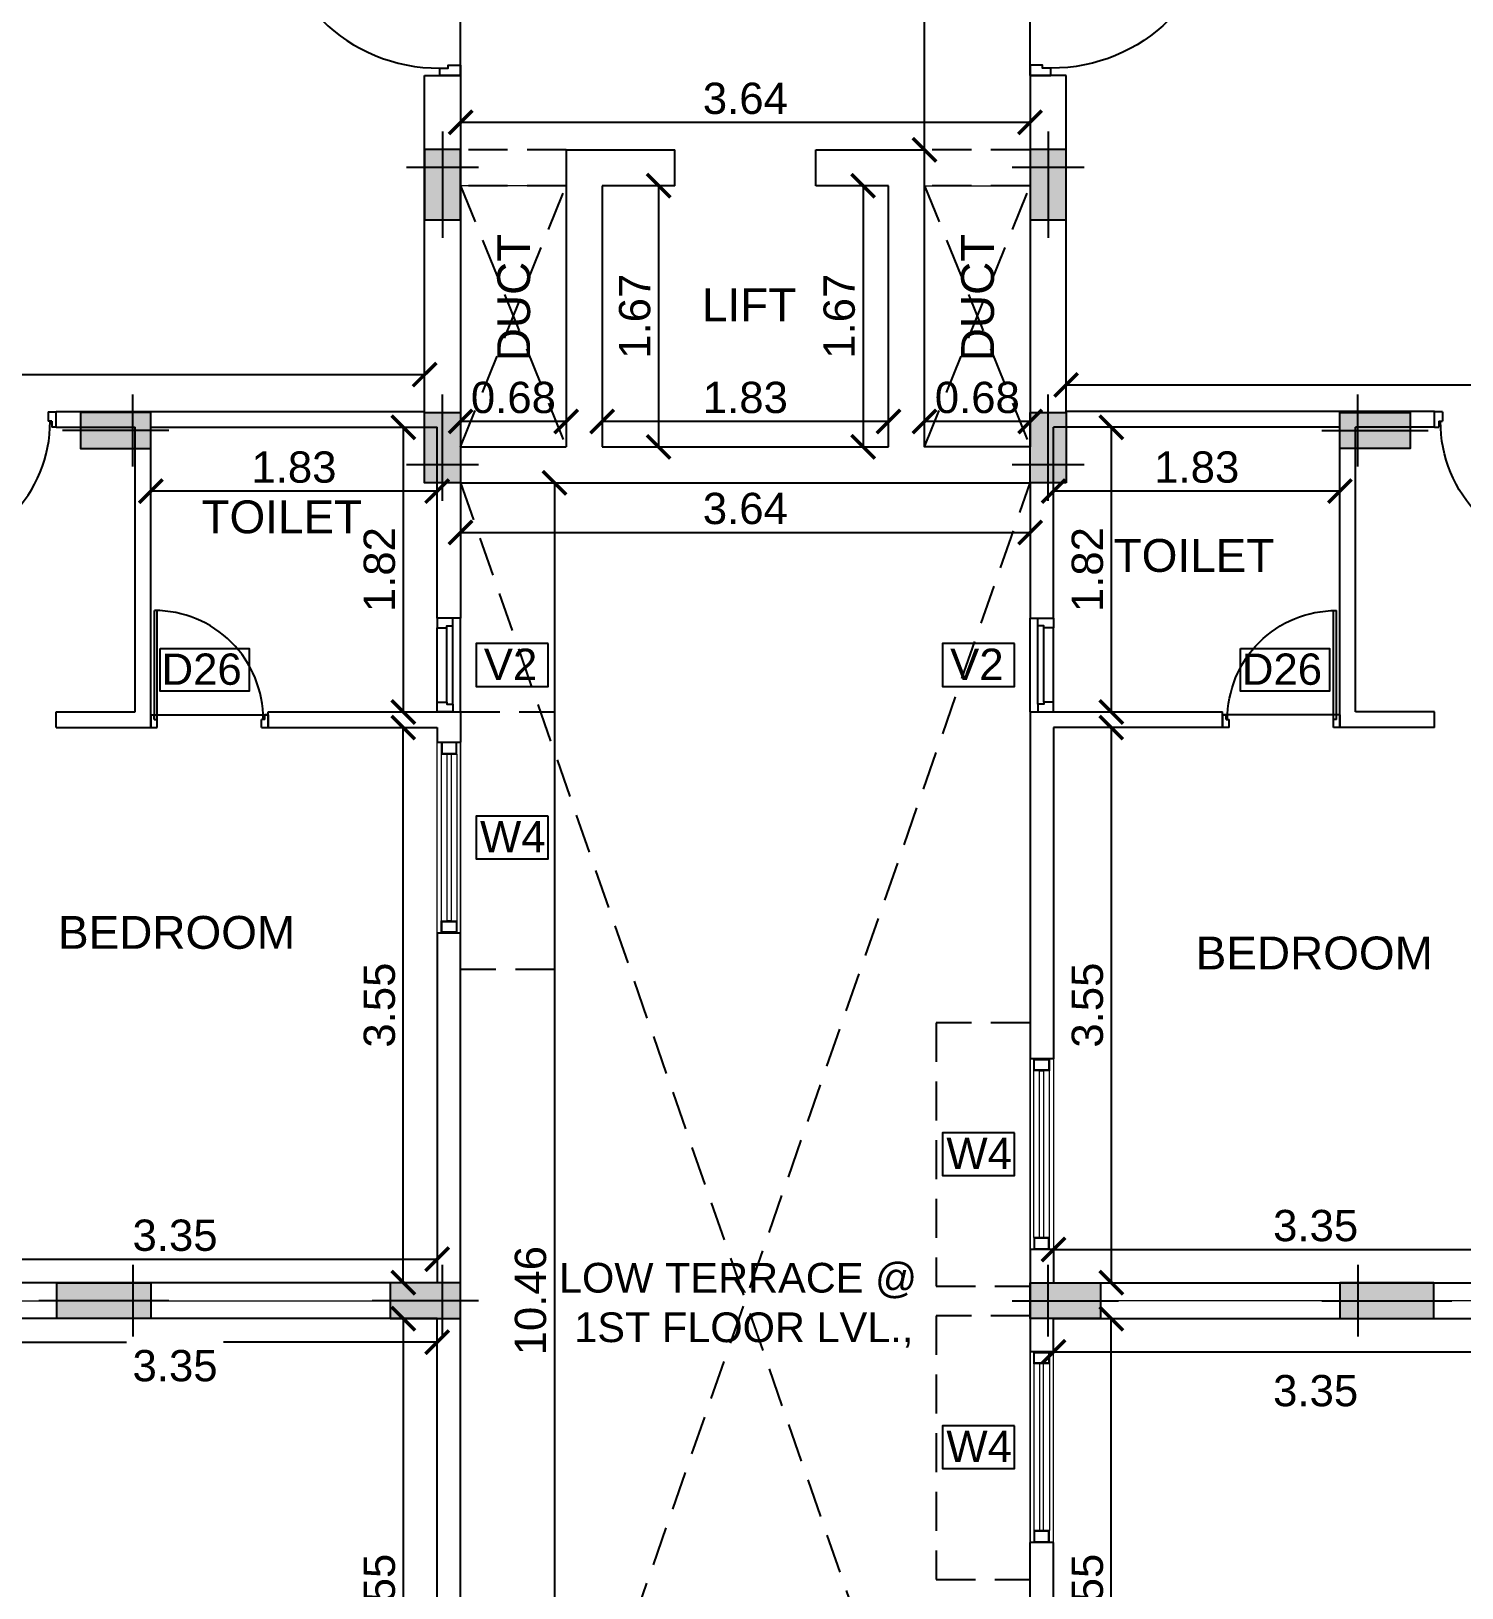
# Model space of a CAD drawing. Header units: metres. Extents: x 2130 to 3135, y 5414 to 5819.
# Drawn here: x 2916 to 2925.15, y 5629.44 to 5639.4 of the extents above; entities that cross this region are included whole.
import ezdxf
from ezdxf.enums import TextEntityAlignment as Align

# ---------------------------------------------------------------- set-up
doc = ezdxf.new("R2010")
doc.units = ezdxf.units.M
doc.header["$MEASUREMENT"] = 0
doc.header["$PDMODE"] = 34
doc.linetypes.add('HIDDEN', pattern=[0.375, 0.25, -0.125])
doc.layers.get('0').update_dxf_attribs({"lineweight": 18})
doc.layers.get('Defpoints').update_dxf_attribs({"lineweight": 18})
for name, color, linetype in [('col', 1, 'Continuous'), ('DIM', 8, 'Continuous'), ('JD', 3, 'Continuous'), ('WALL', 2, 'Continuous'), ('WIN', 5, 'Continuous')]:
    doc.layers.add(name, color=color, linetype=linetype)
doc.layers.add('text', color=7, linetype='Continuous', lineweight=25)
doc.styles.add('A1', font='arial.ttf')
doc.styles.add('R1', font='arial.ttf')
doc.dimstyles.new('DIM-CMDA', dxfattribs={"dimtxt": 0.2, "dimasz": 0.15, "dimexe": 0.05, "dimexo": 0.0625, "dimgap": 0.05, "dimtad": 1, "dimzin": 1, "dimdsep": 46, "dimtxsty": 'R1', "dimblk": 'ARCHTICK', "dimcen": 0.09, "dimse1": 1, "dimse2": 1, "dimclrd": 8, "dimclre": 8, "dimadec": 0, "dimazin": 0, "dimtm": 1e-09, "dimtfac": 1, "dimtofl": 0, "dimtmove": 2, "dimatfit": 3, "dimfxl": 0, "dimtolj": 1, "dimtzin": 0, "dimlwd": -1, "dimlwe": -1, "dimarcsym": 0})

# ---------------------------------------------------------------- blocks, each defined once
blk = doc.blocks.new('A$C451D3D78')
at = {"layer": 'WIN'}
for p, q in [((0.8133, 0.915), (0.9133, 0.915)), ((0.8133, 0.915), (0.8133, 0.8881)), ((0.9133, 0.915), (0.9133, 0.8642)), ((0.8515, 0.8873), (0, 0.8873)), ((0.8515, 0.8661), (0.0013, 0.8661)), ((0.8515, 0.8881), (0.8133, 0.8881)), ((0.8515, 0.8881), (0.8515, 0.8642)), ((0.9133, 0.8642), (0.8515, 0.8642)), ((0.8515, 0.0269), (0.8133, 0.0269)), ((0.8133, 0), (0.8133, 0.0269)), ((0.9133, 0.0508), (0.8515, 0.0508)), ((0.8515, 0.0269), (0.8515, 0.0508)), ((0.9133, 0.0508), (0.9133, 0)), ((0.8133, 0), (0.9133, 0))]:
    blk.add_line(p, q, dxfattribs=at)
blk.add_arc((0.8462, 0.8847), 0.8458, 179.82075, 270.35447, dxfattribs=at)
blk = doc.blocks.new('A$C43150011')
at = {"layer": 'WIN'}
for p, q in [((0.6667, 0.75), (0.7486, 0.75)), ((0.6667, 0.75), (0.6667, 0.7279)), ((0.6979, 0.7279), (0.6667, 0.7279)), ((0.6979, 0.7279), (0.6979, 0.7083)), ((0.7486, 0.7083), (0.6979, 0.7083)), ((0.7486, 0.7083), (0.7486, 0.75)), ((0.6979, 0.0227), (0, 0.0227)), ((0.6979, 0.0401), (0.0011, 0.0401)), ((0.6667, 0), (0.6667, 0.0221)), ((0.6979, 0.0221), (0.6667, 0.0221)), ((0.6667, 0), (0.7486, 0)), ((0.7486, 0.0417), (0.6979, 0.0417)), ((0.6979, 0.0221), (0.6979, 0.0417)), ((0.7486, 0), (0.7486, 0.0417))]:
    blk.add_line(p, q, dxfattribs=at)
blk.add_lwpolyline([(0.6667, 0), (0.6667, 0.75)], dxfattribs=at)
blk.add_arc((0.6936, 0.0249), 0.6933, 89.64553, 180.17925, dxfattribs=at)
blk = doc.blocks.new('A$C184E58E8')
for points in [[(825, 900), (825, 820), (865, 820), (865, 900)], [(825, 180), (825, 820), (865, 820), (865, 180)], [(835, 180), (835, 820), (855, 820), (855, 180)], [(825, 100), (825, 180), (865, 180), (865, 100)], [(35, 100), (35, 60), (50, 60), (50, 50), (50, 0), (0, 0), (0, 100)], [(865, 100), (900, 100), (900, 0), (850, 0), (850, 50), (850, 60), (865, 60)]]:
    blk.add_lwpolyline(points, close=True)
blk.add_arc((830, 105), 795, 90.36035, 180.36035)
blk = doc.blocks.new('MD')
at = {"layer": 'WIN'}
blk.add_line((-132.8668, 1580.5607), (-133.9268, 1580.5607), dxfattribs=at)
at = {"layer": 'WIN', "xscale": -0.0011777777776842, "yscale": 0.0011777777776842, "zscale": 0.0011777777776842}
blk.add_blockref('A$C184E58E8', (-132.8668, 1580.5607), dxfattribs=at)
blk = doc.blocks.new('A$C5D530010')
at = {"layer": 'WIN', "lineweight": 9}
blk.add_lwpolyline([(0.0635, 0.0766), (0.0635, 1.1434), (0.0889, 1.1434), (0.0889, 0.0766)], close=True, dxfattribs=at)
at = {"color": 7, "lineweight": 9}
for points in [[(0.0254, 1.22), (0.127, 1.22), (0.127, 1.1434), (0.0254, 1.1434)], [(0.0254, 0), (0.0254, 0.0766), (0.127, 0.0766), (0.127, 0)]]:
    blk.add_wipeout(points, dxfattribs=at).dxf.layer = 'WIN'
at = {"layer": 'WIN', "lineweight": 9}
for p, q in [((0, 0), (0, 1.22)), ((0.15, 0), (0.15, 1.22)), ((0.0254, 1.1434), (0.0254, 0.0766)), ((0.127, 1.1434), (0.127, 0.0766))]:
    blk.add_line(p, q, dxfattribs=at)
at = {"layer": 'WIN', "color": 7, "lineweight": 9}
for points in [[(0.0254, 1.22), (0.0254, 1.1434), (0.127, 1.1434), (0.127, 1.22), (0.0254, 1.22)], [(0.127, 0), (0.0254, 0), (0.0254, 0.0766), (0.127, 0.0766), (0.127, 0)]]:
    blk.add_lwpolyline(points, dxfattribs=at)
for points in [[(0.0315, 1.2139), (0.0315, 1.1495), (0.1209, 1.1495), (0.1209, 1.2139)], [(0.1209, 0.0061), (0.0315, 0.0061), (0.0315, 0.0705), (0.1209, 0.0705)]]:
    blk.add_lwpolyline(points, close=True, dxfattribs=at)
blk = doc.blocks.new('A$C1E3E09E3')
at = {"layer": 'WIN'}
for p, q in [((0, 0.6), (0, 0)), ((0.0499, 0.5505), (0.0499, 0.0495)), ((0.0875, 0.5375), (0.0875, 0.0625)), ((0.15, 0.5375), (0.15, 0.0625))]:
    blk.add_line(p, q, dxfattribs=at)
at = {"layer": 'WIN', "color": 9}
for points in [[(0.0499, 0.5505), (0.0499, 0.6), (0.15, 0.6), (0.15, 0.5375), (0.0875, 0.5375), (0.0875, 0.5505), (0.0499, 0.5505)], [(0.0499, 0.0495), (0.0499, 0), (0.15, 0), (0.15, 0.0625), (0.0875, 0.0625), (0.0875, 0.0495), (0.0499, 0.0495)]]:
    blk.add_lwpolyline(points, dxfattribs=at)
blk = doc.blocks.new('230x450')
blk.add_hatch(color=0).paths.add_polyline_path([(1594.8731, -175.0392), (1595.1031, -175.0392), (1595.1031, -175.4892), (1594.8731, -175.4892)])
at = {"color": 0}
for p, q in [((1594.9881, -174.9242), (1594.9881, -175.6042)), ((1594.7581, -175.1542), (1595.2181, -175.1542))]:
    blk.add_line(p, q, dxfattribs=at)
blk.add_lwpolyline([(1594.8731, -175.0392), (1595.1031, -175.0392), (1595.1031, -175.4892), (1594.8731, -175.4892)], close=True, dxfattribs=at)
blk = doc.blocks.new('230x600')
blk.add_hatch(color=0).paths.add_polyline_path([(1593.9623, -175.0392), (1594.1923, -175.0392), (1594.1923, -175.6392), (1593.9623, -175.6392)])
at = {"color": 0}
for p, q in [((1594.0773, -174.9242), (1594.0773, -175.7542)), ((1593.8473, -175.1542), (1594.3073, -175.1542))]:
    blk.add_line(p, q, dxfattribs=at)
blk.add_lwpolyline([(1593.9623, -175.0392), (1594.1923, -175.0392), (1594.1923, -175.6392), (1593.9623, -175.6392)], close=True, dxfattribs=at)
blk = doc.blocks.new('_ArchTick')
at = {"color": 0, "linetype": 'ByBlock', "const_width": 0.15}
blk.add_lwpolyline([(-0.5, -0.5), (0.5, 0.5)], dxfattribs=at)
blk = doc.blocks.new('*D150')
at = {"layer": 'Defpoints', "color": 0}
for p in [(2929.5363, 5639.6453), (2922.6163, 5638.8628), (2929.5363, 5637.1336)]:
    blk.add_point(p, dxfattribs=at)
at = {"layer": 'DIM', "color": 8}
blk.add_line((2922.6163, 5637.1336), (2929.5363, 5637.1336), dxfattribs=at)
at = {"layer": 'DIM', "color": 8, "xscale": 0.15, "yscale": 0.15, "zscale": 0.15, "rotation": 180}
blk.add_blockref('_ArchTick', (2922.6163, 5637.1336), dxfattribs=at)
at = {"layer": 'DIM', "color": 8, "xscale": 0.15, "yscale": 0.15, "zscale": 0.15}
blk.add_blockref('_ArchTick', (2929.5363, 5637.1336), dxfattribs=at)
at = {"layer": 'DIM', "color": 0, "insert": (2926.0763, 5637.2857), "char_height": 0.2, "attachment_point": 5, "style": 'R1'}
blk.add_mtext('\\A1;6.92', dxfattribs=at)
blk = doc.blocks.new('*D153')
at = {"layer": 'Defpoints', "color": 0}
for p in [(2919.6513, 5636.9), (2919.6513, 5636.7375), (2921.4813, 5636.7375)]:
    blk.add_point(p, dxfattribs=at)
at = {"layer": 'DIM', "color": 8}
blk.add_line((2921.4813, 5636.9), (2919.6513, 5636.9), dxfattribs=at)
at = {"layer": 'DIM', "color": 8, "xscale": 0.15, "yscale": 0.15, "zscale": 0.15, "rotation": 180}
blk.add_blockref('_ArchTick', (2919.6513, 5636.9), dxfattribs=at)
at = {"layer": 'DIM', "color": 8, "xscale": 0.15, "yscale": 0.15, "zscale": 0.15}
blk.add_blockref('_ArchTick', (2921.4813, 5636.9), dxfattribs=at)
at = {"layer": 'DIM', "color": 0, "insert": (2920.5663, 5637.0522), "char_height": 0.2, "attachment_point": 5, "style": 'R1'}
blk.add_mtext('\\A1;1.83', dxfattribs=at)
blk = doc.blocks.new('*D154')
at = {"layer": 'Defpoints', "color": 0}
for p in [(2921.4813, 5638.4075), (2921.3193, 5636.7375), (2921.4813, 5636.7375)]:
    blk.add_point(p, dxfattribs=at)
at = {"layer": 'DIM', "color": 8}
blk.add_line((2921.3193, 5638.4075), (2921.3193, 5636.7375), dxfattribs=at)
at = {"layer": 'DIM', "color": 8, "xscale": 0.15, "yscale": 0.15, "zscale": 0.15}
for p, rotation in [((2921.3193, 5638.4075), 90), ((2921.3193, 5636.7375), 270)]:
    blk.add_blockref('_ArchTick', p, dxfattribs=dict(at, rotation=rotation))
at = {"layer": 'DIM', "color": 0, "insert": (2921.1672, 5637.5725), "char_height": 0.2, "attachment_point": 5, "rotation": 90, "style": 'R1'}
blk.add_mtext('\\A1;1.67', dxfattribs=at)
blk = doc.blocks.new('*D155')
at = {"layer": 'Defpoints', "color": 0}
for p in [(2918.7463, 5636.9), (2918.7463, 5636.7375), (2919.4213, 5636.7375)]:
    blk.add_point(p, dxfattribs=at)
at = {"layer": 'DIM', "color": 8}
blk.add_line((2919.4213, 5636.9), (2918.7463, 5636.9), dxfattribs=at)
at = {"layer": 'DIM', "color": 8, "xscale": 0.15, "yscale": 0.15, "zscale": 0.15, "rotation": 180}
blk.add_blockref('_ArchTick', (2918.7463, 5636.9), dxfattribs=at)
at = {"layer": 'DIM', "color": 8, "xscale": 0.15, "yscale": 0.15, "zscale": 0.15}
blk.add_blockref('_ArchTick', (2919.4213, 5636.9), dxfattribs=at)
at = {"layer": 'DIM', "color": 0, "insert": (2919.0838, 5637.0521), "char_height": 0.2, "attachment_point": 5, "style": 'R1'}
blk.add_mtext('\\A1;0.68', dxfattribs=at)
blk = doc.blocks.new('*D156')
at = {"layer": 'Defpoints', "color": 0}
for p in [(2919.6513, 5638.4075), (2919.6513, 5636.7375), (2920.0121, 5636.7375)]:
    blk.add_point(p, dxfattribs=at)
at = {"layer": 'DIM', "color": 8}
blk.add_line((2920.0121, 5638.4075), (2920.0121, 5636.7375), dxfattribs=at)
at = {"layer": 'DIM', "color": 8, "xscale": 0.15, "yscale": 0.15, "zscale": 0.15}
for p, rotation in [((2920.0121, 5638.4075), 90), ((2920.0121, 5636.7375), 270)]:
    blk.add_blockref('_ArchTick', p, dxfattribs=dict(at, rotation=rotation))
at = {"layer": 'DIM', "color": 0, "insert": (2919.86, 5637.5725), "char_height": 0.2, "attachment_point": 5, "rotation": 90, "style": 'R1'}
blk.add_mtext('\\A1;1.67', dxfattribs=at)
blk = doc.blocks.new('*D157')
at = {"layer": 'Defpoints', "color": 0}
for p in [(2921.7113, 5636.9), (2921.7113, 5636.7375), (2922.3863, 5636.7375)]:
    blk.add_point(p, dxfattribs=at)
at = {"layer": 'DIM', "color": 8}
blk.add_line((2922.3863, 5636.9), (2921.7113, 5636.9), dxfattribs=at)
at = {"layer": 'DIM', "color": 8, "xscale": 0.15, "yscale": 0.15, "zscale": 0.15, "rotation": 180}
blk.add_blockref('_ArchTick', (2921.7113, 5636.9), dxfattribs=at)
at = {"layer": 'DIM', "color": 8, "xscale": 0.15, "yscale": 0.15, "zscale": 0.15}
blk.add_blockref('_ArchTick', (2922.3863, 5636.9), dxfattribs=at)
at = {"layer": 'DIM', "color": 0, "insert": (2922.0488, 5637.0521), "char_height": 0.2, "attachment_point": 5, "style": 'R1'}
blk.add_mtext('\\A1;0.68', dxfattribs=at)
blk = doc.blocks.new('*D158')
at = {"layer": 'Defpoints', "color": 0}
for p in [(2918.7463, 5638.9415), (2922.3863, 5638.9581), (2922.3863, 5638.8126)]:
    blk.add_point(p, dxfattribs=at)
at = {"layer": 'DIM', "color": 8}
blk.add_line((2918.7463, 5638.8126), (2922.3863, 5638.8126), dxfattribs=at)
at = {"layer": 'DIM', "color": 8, "xscale": 0.15, "yscale": 0.15, "zscale": 0.15, "rotation": 180}
blk.add_blockref('_ArchTick', (2918.7463, 5638.8126), dxfattribs=at)
at = {"layer": 'DIM', "color": 8, "xscale": 0.15, "yscale": 0.15, "zscale": 0.15}
blk.add_blockref('_ArchTick', (2922.3863, 5638.8126), dxfattribs=at)
at = {"layer": 'DIM', "color": 0, "insert": (2920.5663, 5638.9648), "char_height": 0.2, "attachment_point": 5, "style": 'R1'}
blk.add_mtext('\\A1;3.64', dxfattribs=at)
blk = doc.blocks.new('*D159')
at = {"layer": 'Defpoints', "color": 0}
for p in [(2921.3638, 5641.9175), (2921.7113, 5641.9175), (2921.3638, 5638.6375)]:
    blk.add_point(p, dxfattribs=at)
at = {"layer": 'DIM', "color": 8}
blk.add_line((2921.7113, 5638.6375), (2921.7113, 5641.9175), dxfattribs=at)
at = {"layer": 'DIM', "color": 8, "xscale": 0.15, "yscale": 0.15, "zscale": 0.15}
for p, rotation in [((2921.7113, 5641.9175), 90), ((2921.7113, 5638.6375), 270)]:
    blk.add_blockref('_ArchTick', p, dxfattribs=dict(at, rotation=rotation))
at = {"layer": 'DIM', "color": 0, "insert": (2921.5591, 5640.2775), "char_height": 0.2, "attachment_point": 5, "rotation": 90, "style": 'R1'}
blk.add_mtext('\\A1;3.28', dxfattribs=at)
blk = doc.blocks.new('*D164')
at = {"layer": 'Defpoints', "color": 0}
for p in [(2918.5163, 5637.1996), (2911.5963, 5637.0741), (2918.5163, 5637.0358)]:
    blk.add_point(p, dxfattribs=at)
at = {"layer": 'DIM', "color": 8}
blk.add_line((2911.5963, 5637.1996), (2918.5163, 5637.1996), dxfattribs=at)
at = {"layer": 'DIM', "color": 8, "xscale": 0.15, "yscale": 0.15, "zscale": 0.15, "rotation": 180}
blk.add_blockref('_ArchTick', (2911.5963, 5637.1996), dxfattribs=at)
at = {"layer": 'DIM', "color": 8, "xscale": 0.15, "yscale": 0.15, "zscale": 0.15}
blk.add_blockref('_ArchTick', (2918.5163, 5637.1996), dxfattribs=at)
at = {"layer": 'DIM', "color": 0, "insert": (2915.0563, 5637.3518), "char_height": 0.2, "attachment_point": 5, "style": 'R1'}
blk.add_mtext('\\A1;6.92', dxfattribs=at)
blk = doc.blocks.new('*D171')
at = {"layer": 'Defpoints', "color": 0}
for p in [(2916.7663, 5636.8625), (2918.5963, 5636.8625), (2916.7663, 5636.4547)]:
    blk.add_point(p, dxfattribs=at)
at = {"layer": 'DIM', "color": 8}
blk.add_line((2918.5963, 5636.4547), (2916.7663, 5636.4547), dxfattribs=at)
at = {"layer": 'DIM', "color": 8, "xscale": 0.15, "yscale": 0.15, "zscale": 0.15, "rotation": 180}
blk.add_blockref('_ArchTick', (2916.7663, 5636.4547), dxfattribs=at)
at = {"layer": 'DIM', "color": 8, "xscale": 0.15, "yscale": 0.15, "zscale": 0.15}
blk.add_blockref('_ArchTick', (2918.5963, 5636.4547), dxfattribs=at)
at = {"layer": 'DIM', "color": 0, "insert": (2917.6813, 5636.6069), "char_height": 0.2, "attachment_point": 5, "style": 'R1'}
blk.add_mtext('\\A1;1.83', dxfattribs=at)
blk = doc.blocks.new('*D172')
at = {"layer": 'Defpoints', "color": 0}
for p in [(2918.1433, 5636.8625), (2918.1433, 5635.0425), (2918.3802, 5635.0425)]:
    blk.add_point(p, dxfattribs=at)
at = {"layer": 'DIM', "color": 8}
blk.add_line((2918.3802, 5636.8625), (2918.3802, 5635.0425), dxfattribs=at)
at = {"layer": 'DIM', "color": 8, "xscale": 0.15, "yscale": 0.15, "zscale": 0.15}
for p, rotation in [((2918.3802, 5636.8625), 90), ((2918.3802, 5635.0425), 270)]:
    blk.add_blockref('_ArchTick', p, dxfattribs=dict(at, rotation=rotation))
at = {"layer": 'DIM', "color": 0, "insert": (2918.228, 5635.9525), "char_height": 0.2, "attachment_point": 5, "rotation": 90, "style": 'R1'}
blk.add_mtext('\\A1;1.82', dxfattribs=at)
blk = doc.blocks.new('*D173')
at = {"layer": 'Defpoints', "color": 0}
for p in [(2922.5363, 5636.8625), (2924.3663, 5636.8625), (2922.5363, 5636.4547)]:
    blk.add_point(p, dxfattribs=at)
at = {"layer": 'DIM', "color": 8}
blk.add_line((2924.3663, 5636.4547), (2922.5363, 5636.4547), dxfattribs=at)
at = {"layer": 'DIM', "color": 8, "xscale": 0.15, "yscale": 0.15, "zscale": 0.15, "rotation": 180}
blk.add_blockref('_ArchTick', (2922.5363, 5636.4547), dxfattribs=at)
at = {"layer": 'DIM', "color": 8, "xscale": 0.15, "yscale": 0.15, "zscale": 0.15}
blk.add_blockref('_ArchTick', (2924.3663, 5636.4547), dxfattribs=at)
at = {"layer": 'DIM', "color": 0, "insert": (2923.4513, 5636.6069), "char_height": 0.2, "attachment_point": 5, "style": 'R1'}
blk.add_mtext('\\A1;1.83', dxfattribs=at)
blk = doc.blocks.new('*D174')
at = {"layer": 'Defpoints', "color": 0}
for p in [(2915.2463, 5632.9425), (2918.5963, 5632.9425), (2918.5963, 5631.5425)]:
    blk.add_point(p, dxfattribs=at)
at = {"layer": 'DIM', "color": 8}
blk.add_line((2915.2463, 5631.5425), (2918.5963, 5631.5425), dxfattribs=at)
at = {"layer": 'DIM', "color": 8, "xscale": 0.15, "yscale": 0.15, "zscale": 0.15, "rotation": 180}
blk.add_blockref('_ArchTick', (2915.2463, 5631.5425), dxfattribs=at)
at = {"layer": 'DIM', "color": 8, "xscale": 0.15, "yscale": 0.15, "zscale": 0.15}
blk.add_blockref('_ArchTick', (2918.5963, 5631.5425), dxfattribs=at)
at = {"layer": 'DIM', "color": 0, "insert": (2916.9213, 5631.6947), "char_height": 0.2, "attachment_point": 5, "style": 'R1'}
blk.add_mtext('\\A1;3.35', dxfattribs=at)
blk = doc.blocks.new('*D175')
at = {"layer": 'Defpoints', "color": 0}
for p in [(2917.6977, 5634.9425), (2918.3802, 5634.9425), (2917.6977, 5631.3925)]:
    blk.add_point(p, dxfattribs=at)
at = {"layer": 'DIM', "color": 8}
blk.add_line((2918.3802, 5631.3925), (2918.3802, 5634.9425), dxfattribs=at)
at = {"layer": 'DIM', "color": 8, "xscale": 0.15, "yscale": 0.15, "zscale": 0.15}
for p, rotation in [((2918.3802, 5634.9425), 90), ((2918.3802, 5631.3925), 270)]:
    blk.add_blockref('_ArchTick', p, dxfattribs=dict(at, rotation=rotation))
at = {"layer": 'DIM', "color": 0, "insert": (2918.228, 5633.1675), "char_height": 0.2, "attachment_point": 5, "rotation": 90, "style": 'R1'}
blk.add_mtext('\\A1;3.55', dxfattribs=at)
blk = doc.blocks.new('*D176')
at = {"layer": 'Defpoints', "color": 0}
for p in [(2922.8817, 5636.8625), (2922.8817, 5635.0425), (2922.9054, 5635.0425)]:
    blk.add_point(p, dxfattribs=at)
at = {"layer": 'DIM', "color": 8}
blk.add_line((2922.9054, 5636.8625), (2922.9054, 5635.0425), dxfattribs=at)
at = {"layer": 'DIM', "color": 8, "xscale": 0.15, "yscale": 0.15, "zscale": 0.15}
for p, rotation in [((2922.9054, 5636.8625), 90), ((2922.9054, 5635.0425), 270)]:
    blk.add_blockref('_ArchTick', p, dxfattribs=dict(at, rotation=rotation))
at = {"layer": 'DIM', "color": 0, "insert": (2922.7532, 5635.9525), "char_height": 0.2, "attachment_point": 5, "rotation": 90, "style": 'R1'}
blk.add_mtext('\\A1;1.82', dxfattribs=at)
blk = doc.blocks.new('*D177')
at = {"layer": 'Defpoints', "color": 0}
for p in [(2923.3178, 5634.9425), (2922.9054, 5631.3925), (2923.3178, 5631.3925)]:
    blk.add_point(p, dxfattribs=at)
at = {"layer": 'DIM', "color": 8}
blk.add_line((2922.9054, 5634.9425), (2922.9054, 5631.3925), dxfattribs=at)
at = {"layer": 'DIM', "color": 8, "xscale": 0.15, "yscale": 0.15, "zscale": 0.15}
for p, rotation in [((2922.9054, 5634.9425), 90), ((2922.9054, 5631.3925), 270)]:
    blk.add_blockref('_ArchTick', p, dxfattribs=dict(at, rotation=rotation))
at = {"layer": 'DIM', "color": 0, "insert": (2922.7532, 5633.1675), "char_height": 0.2, "attachment_point": 5, "rotation": 90, "style": 'R1'}
blk.add_mtext('\\A1;3.55', dxfattribs=at)
blk = doc.blocks.new('*D178')
at = {"layer": 'Defpoints', "color": 0}
for p in [(2925.8863, 5631.6043), (2922.5363, 5631.4984), (2925.8863, 5631.4984)]:
    blk.add_point(p, dxfattribs=at)
at = {"layer": 'DIM', "color": 8}
blk.add_line((2922.5363, 5631.6043), (2925.8863, 5631.6043), dxfattribs=at)
at = {"layer": 'DIM', "color": 8, "xscale": 0.15, "yscale": 0.15, "zscale": 0.15, "rotation": 180}
blk.add_blockref('_ArchTick', (2922.5363, 5631.6043), dxfattribs=at)
at = {"layer": 'DIM', "color": 8, "xscale": 0.15, "yscale": 0.15, "zscale": 0.15}
blk.add_blockref('_ArchTick', (2925.8863, 5631.6043), dxfattribs=at)
at = {"layer": 'DIM', "color": 0, "insert": (2924.2113, 5631.7565), "char_height": 0.2, "attachment_point": 5, "style": 'R1'}
blk.add_mtext('\\A1;3.35', dxfattribs=at)
blk = doc.blocks.new('*D183')
at = {"layer": 'Defpoints', "color": 0}
for p in [(2922.3863, 5636.1899), (2918.7463, 5635.9809), (2922.3863, 5635.9809)]:
    blk.add_point(p, dxfattribs=at)
at = {"layer": 'DIM', "color": 8}
blk.add_line((2918.7463, 5636.1899), (2922.3863, 5636.1899), dxfattribs=at)
at = {"layer": 'DIM', "color": 8, "xscale": 0.15, "yscale": 0.15, "zscale": 0.15, "rotation": 180}
blk.add_blockref('_ArchTick', (2918.7463, 5636.1899), dxfattribs=at)
at = {"layer": 'DIM', "color": 8, "xscale": 0.15, "yscale": 0.15, "zscale": 0.15}
blk.add_blockref('_ArchTick', (2922.3863, 5636.1899), dxfattribs=at)
at = {"layer": 'DIM', "color": 0, "insert": (2920.5663, 5636.3421), "char_height": 0.2, "attachment_point": 5, "style": 'R1'}
blk.add_mtext('\\A1;3.64', dxfattribs=at)
blk = doc.blocks.new('*D184')
at = {"layer": 'Defpoints', "color": 0}
for p in [(2921.1976, 5636.5075), (2919.3463, 5626.0475), (2921.1976, 5626.0475)]:
    blk.add_point(p, dxfattribs=at)
at = {"layer": 'DIM', "color": 8}
blk.add_line((2919.3463, 5636.5075), (2919.3463, 5626.0475), dxfattribs=at)
at = {"layer": 'DIM', "color": 8, "xscale": 0.15, "yscale": 0.15, "zscale": 0.15}
for p, rotation in [((2919.3463, 5636.5075), 90), ((2919.3463, 5626.0475), 270)]:
    blk.add_blockref('_ArchTick', p, dxfattribs=dict(at, rotation=rotation))
at = {"layer": 'DIM', "color": 0, "insert": (2919.1942, 5631.2775), "char_height": 0.2, "attachment_point": 5, "rotation": 90, "style": 'R1'}
blk.add_mtext('\\A1;10.46', dxfattribs=at)
blk = doc.blocks.new('*D387')
at = {"layer": 'Defpoints', "color": 0}
for p in [(2918.5963, 5631.0125), (2915.2463, 5629.6125), (2918.5963, 5629.6125)]:
    blk.add_point(p, dxfattribs=at)
at = {"layer": 'DIM', "color": 8}
for p, q in [((2915.2463, 5631.0125), (2916.6108, 5631.0125)), ((2918.5963, 5631.0125), (2917.2317, 5631.0125))]:
    blk.add_line(p, q, dxfattribs=at)
at = {"layer": 'DIM', "color": 8, "xscale": 0.15, "yscale": 0.15, "zscale": 0.15, "rotation": 180}
blk.add_blockref('_ArchTick', (2915.2463, 5631.0125), dxfattribs=at)
at = {"layer": 'DIM', "color": 8, "xscale": 0.15, "yscale": 0.15, "zscale": 0.15}
blk.add_blockref('_ArchTick', (2918.5963, 5631.0125), dxfattribs=at)
at = {"layer": 'DIM', "color": 0, "insert": (2916.9213, 5630.8607), "char_height": 0.2, "attachment_point": 5, "style": 'R1'}
blk.add_mtext('\\A1;3.35', dxfattribs=at)
blk = doc.blocks.new('*D388')
at = {"layer": 'Defpoints', "color": 0}
for p in [(2917.6977, 5631.1625), (2917.6977, 5627.6125), (2918.3802, 5627.6125)]:
    blk.add_point(p, dxfattribs=at)
at = {"layer": 'DIM', "color": 8}
blk.add_line((2918.3802, 5631.1625), (2918.3802, 5627.6125), dxfattribs=at)
at = {"layer": 'DIM', "color": 8, "xscale": 0.15, "yscale": 0.15, "zscale": 0.15}
for p, rotation in [((2918.3802, 5631.1625), 90), ((2918.3802, 5627.6125), 270)]:
    blk.add_blockref('_ArchTick', p, dxfattribs=dict(at, rotation=rotation))
at = {"layer": 'DIM', "color": 0, "insert": (2918.228, 5629.3875), "char_height": 0.2, "attachment_point": 5, "rotation": 90, "style": 'R1'}
blk.add_mtext('\\A1;3.55', dxfattribs=at)
blk = doc.blocks.new('*D390')
at = {"layer": 'Defpoints', "color": 0}
for p in [(2922.9054, 5631.1625), (2923.3178, 5631.1625), (2923.3178, 5627.6125)]:
    blk.add_point(p, dxfattribs=at)
at = {"layer": 'DIM', "color": 8}
blk.add_line((2922.9054, 5627.6125), (2922.9054, 5631.1625), dxfattribs=at)
at = {"layer": 'DIM', "color": 8, "xscale": 0.15, "yscale": 0.15, "zscale": 0.15}
for p, rotation in [((2922.9054, 5631.1625), 90), ((2922.9054, 5627.6125), 270)]:
    blk.add_blockref('_ArchTick', p, dxfattribs=dict(at, rotation=rotation))
at = {"layer": 'DIM', "color": 0, "insert": (2922.7532, 5629.3875), "char_height": 0.2, "attachment_point": 5, "rotation": 90, "style": 'R1'}
blk.add_mtext('\\A1;3.55', dxfattribs=at)
blk = doc.blocks.new('*D391')
at = {"layer": 'Defpoints', "color": 0}
for p in [(2922.5363, 5631.0565), (2925.8863, 5631.0565), (2925.8863, 5630.9506)]:
    blk.add_point(p, dxfattribs=at)
at = {"layer": 'DIM', "color": 8}
blk.add_line((2922.5363, 5630.9506), (2925.8863, 5630.9506), dxfattribs=at)
at = {"layer": 'DIM', "color": 8, "xscale": 0.15, "yscale": 0.15, "zscale": 0.15, "rotation": 180}
blk.add_blockref('_ArchTick', (2922.5363, 5630.9506), dxfattribs=at)
at = {"layer": 'DIM', "color": 8, "xscale": 0.15, "yscale": 0.15, "zscale": 0.15}
blk.add_blockref('_ArchTick', (2925.8863, 5630.9506), dxfattribs=at)
at = {"layer": 'DIM', "color": 0, "insert": (2924.2113, 5630.701), "char_height": 0.2, "attachment_point": 5, "style": 'R1'}
blk.add_mtext('\\A1;3.35', dxfattribs=at)

msp = doc.modelspace()

# ---------------------------------------------------------------- linework, layer by layer
at = {"color": 4}
for points in [[(2909.1663, 5631.8875), (2912.8163, 5631.8875), (2912.8163, 5632.8875), (2915.0963, 5632.8875), (2915.0963, 5631.2775), (2918.7463, 5631.2775), (2918.7463, 5640.5425), (2911.4463, 5640.5425), (2911.4463, 5637.0125), (2909.1663, 5637.0125)], [(2931.9663, 5631.8875), (2928.3163, 5631.8875), (2928.3163, 5632.8875), (2926.0363, 5632.8875), (2926.0363, 5631.2775), (2922.3863, 5631.2775), (2922.3863, 5640.4275), (2929.6863, 5640.4275), (2929.6863, 5637.0125), (2931.9663, 5637.0125)], [(2909.1663, 5630.6675), (2912.8163, 5630.6675), (2912.8163, 5629.6675), (2915.0963, 5629.6675), (2915.0963, 5631.2775), (2918.7463, 5631.2775), (2918.7463, 5622.1275), (2911.4463, 5622.1275), (2911.4463, 5625.5425), (2909.1663, 5625.5425)], [(2931.9663, 5630.6675), (2928.3163, 5630.6675), (2928.3163, 5629.6675), (2926.0363, 5629.6675), (2926.0363, 5631.2775), (2922.3863, 5631.2775), (2922.3863, 5622.1275), (2929.6863, 5622.1275), (2929.6863, 5625.5425), (2931.9663, 5625.5425)]]:
    msp.add_lwpolyline(points, close=True, dxfattribs=at)
at = {"color": 3}
for points in [[(2918.7463, 5636.7375), (2919.4213, 5636.7375), (2919.4213, 5638.4075), (2918.7463, 5638.4075)], [(2921.7113, 5638.4075), (2922.3863, 5638.4075), (2922.3863, 5636.7375), (2921.7113, 5636.7375)]]:
    msp.add_lwpolyline(points, close=True, dxfattribs=at)
at = {"layer": 'JD', "color": 8}
for points in [[(2919.3058, 5635.4792), (2918.8463, 5635.4792), (2918.8463, 5635.2058), (2919.3058, 5635.2058)], [(2922.2863, 5635.4792), (2921.8268, 5635.4792), (2921.8268, 5635.2058), (2922.2863, 5635.2058)], [(2916.8257, 5635.4479), (2917.3946, 5635.4479), (2917.3946, 5635.1744), (2916.8257, 5635.1744)], [(2923.7303, 5635.4479), (2924.2992, 5635.4479), (2924.2992, 5635.1744), (2923.7303, 5635.1744)], [(2919.3058, 5634.3765), (2918.8463, 5634.3765), (2918.8463, 5634.1031), (2919.3058, 5634.1031)], [(2922.2863, 5632.351), (2921.8268, 5632.351), (2921.8268, 5632.0776), (2922.2863, 5632.0776)], [(2922.2863, 5630.4773), (2921.8268, 5630.4773), (2921.8268, 5630.2039), (2922.2863, 5630.2039)]]:
    msp.add_lwpolyline(points, close=True, dxfattribs=at)
at = {"layer": 'WALL', "color": 2}
for p, q in [((2918.5163, 5636.9625), (2918.5163, 5639.1125)), ((2922.6163, 5636.9625), (2922.6163, 5639.1125)), ((2916.1613, 5636.8625), (2916.1613, 5636.9625)), ((2924.9713, 5636.8625), (2924.9713, 5636.9625)), ((2916.6663, 5635.0425), (2916.6663, 5636.8625)), ((2916.7663, 5634.9425), (2916.7663, 5636.8625)), ((2918.5963, 5635.6425), (2918.5963, 5636.8625)), ((2922.5363, 5635.6425), (2922.5363, 5636.8625)), ((2924.3663, 5634.9425), (2924.3663, 5636.8625)), ((2924.4663, 5635.0425), (2924.4663, 5636.8625)), ((2918.7463, 5636.5075), (2918.7463, 5635.6425)), ((2922.3863, 5636.5075), (2922.3863, 5635.6425)), ((2916.1613, 5634.9425), (2916.1613, 5635.0425)), ((2917.5163, 5634.9425), (2917.5163, 5635.0425)), ((2918.7463, 5635.0425), (2918.7463, 5634.8498)), ((2922.3863, 5635.0425), (2922.3863, 5632.8243)), ((2923.6163, 5634.9425), (2923.6163, 5635.0425)), ((2924.9713, 5634.9425), (2924.9713, 5635.0425)), ((2918.5963, 5634.9425), (2918.5963, 5634.8498)), ((2922.5363, 5634.9425), (2922.5363, 5632.8243)), ((2918.5963, 5633.6298), (2918.5963, 5631.3925)), ((2918.7463, 5628.9825), (2918.7463, 5633.6298)), ((2922.3863, 5631.6043), (2922.3863, 5630.9506)), ((2922.5363, 5631.6043), (2922.5363, 5631.3925)), ((2918.5963, 5631.3925), (2915.2463, 5631.3925)), ((2922.5363, 5631.3925), (2925.8863, 5631.3925)), ((2918.5963, 5631.1625), (2915.2463, 5631.1625)), ((2918.5963, 5628.9825), (2918.5963, 5631.1625)), ((2922.5363, 5631.1625), (2925.8863, 5631.1625)), ((2922.5363, 5630.9506), (2922.5363, 5631.1625)), ((2922.3863, 5627.5125), (2922.3863, 5629.7306)), ((2922.5363, 5627.6125), (2922.5363, 5629.7306))]:
    msp.add_line(p, q, dxfattribs=at)
at = {"layer": 'WALL'}
for p, q in [((2918.5163, 5639.1125), (2918.7463, 5639.1125)), ((2922.6163, 5639.1125), (2922.3863, 5639.1125)), ((2919.4213, 5638.6375), (2919.4213, 5636.7375)), ((2919.6513, 5638.4075), (2919.6513, 5636.7375)), ((2921.4813, 5638.4075), (2921.0163, 5638.4075)), ((2921.4813, 5636.7375), (2921.4813, 5638.4075)), ((2916.1613, 5636.9625), (2918.5163, 5636.9625)), ((2924.9713, 5636.9625), (2922.6163, 5636.9625)), ((2916.1613, 5636.8625), (2916.6663, 5636.8625)), ((2916.7663, 5636.8625), (2918.5963, 5636.8625)), ((2924.3663, 5636.8625), (2922.5363, 5636.8625)), ((2924.9713, 5636.8625), (2924.4663, 5636.8625)), ((2919.6513, 5636.7375), (2921.4813, 5636.7375)), ((2918.7463, 5636.5075), (2922.3863, 5636.5075)), ((2918.7463, 5635.6425), (2918.5963, 5635.6425)), ((2922.3863, 5635.6425), (2922.5363, 5635.6425)), ((2916.1613, 5635.0425), (2916.6663, 5635.0425)), ((2917.5163, 5635.0425), (2918.7463, 5635.0425)), ((2922.3863, 5635.0425), (2923.6163, 5635.0425)), ((2924.9713, 5635.0425), (2924.4663, 5635.0425)), ((2916.1613, 5634.9425), (2916.7663, 5634.9425)), ((2917.5163, 5634.9425), (2918.5963, 5634.9425)), ((2923.6163, 5634.9425), (2922.5363, 5634.9425)), ((2924.9713, 5634.9425), (2924.3663, 5634.9425))]:
    msp.add_line(p, q, dxfattribs=at)
at = {"layer": 'WALL', "linetype": 'Continuous'}
for p, q in [((2918.5963, 5634.8498), (2918.7463, 5634.8498)), ((2922.5363, 5631.6043), (2922.3863, 5631.6043)), ((2922.5363, 5630.9506), (2922.3863, 5630.9506))]:
    msp.add_line(p, q, dxfattribs=at)
at = {"layer": 'WALL'}
for points in [[(2918.7463, 5639.1125), (2918.7463, 5636.7375), (2919.4213, 5636.7375)], [(2922.3863, 5639.1125), (2922.3863, 5636.7375), (2921.7113, 5636.7375), (2921.7113, 5638.6375)], [(2919.4213, 5638.6375), (2920.1163, 5638.6375)], [(2920.1163, 5638.4075), (2920.1163, 5638.6375)], [(2921.0163, 5638.6375), (2921.7113, 5638.6375)], [(2921.0163, 5638.4075), (2921.0163, 5638.6375)], [(2920.1163, 5638.4075), (2919.6513, 5638.4075)], [(2918.5963, 5634.8498), (2918.7463, 5634.8498)], [(2918.5963, 5633.6298), (2918.7463, 5633.6298)], [(2922.5363, 5632.8243), (2922.3863, 5632.8243)], [(2922.5363, 5631.6043), (2922.3863, 5631.6043)], [(2922.5363, 5630.9506), (2922.3863, 5630.9506)], [(2922.5363, 5629.7306), (2922.3863, 5629.7306)]]:
    msp.add_lwpolyline(points, dxfattribs=at)
at = {"layer": 'WALL', "color": 8, "linetype": 'HIDDEN'}
for points in [[(2919.4213, 5638.6375), (2918.7463, 5638.6375)], [(2922.3863, 5638.6375), (2921.7113, 5638.6375)], [(2919.4213, 5638.4075), (2918.7463, 5638.4075)], [(2918.7463, 5638.4075), (2919.4213, 5636.7375)], [(2918.7463, 5636.7375), (2919.4213, 5638.4075)], [(2922.3863, 5638.4075), (2921.7113, 5638.4075)], [(2921.7113, 5638.4075), (2922.3863, 5636.7375)], [(2921.7113, 5636.7375), (2922.3863, 5638.4075)], [(2918.7463, 5636.5075), (2922.3863, 5626.0475)], [(2918.7463, 5626.0475), (2922.3863, 5636.5075)]]:
    msp.add_lwpolyline(points, dxfattribs=at)

# ---------------------------------------------------------------- block references
at = {"layer": 'col', "color": 3, "xscale": -1}
for p in [(4513.6194, 5813.6787), (4517.4894, 5813.6787)]:
    msp.add_blockref('230x450', p, dxfattribs=at)
at = {"layer": 'col', "color": 3, "xscale": -1, "rotation": 270}
for p in [(3091.8055, 4041.8544), (3093.7855, 4036.2894)]:
    msp.add_blockref('230x450', p, dxfattribs=at)
at = {"layer": 'col', "color": 3}
for p, rotation in [((4513.6194, 5461.4683), 180), ((4517.4894, 5461.4683), 180), ((2749.3271, 4041.8544), 90), ((2747.3471, 4036.2894), 90)]:
    msp.add_blockref('230x450', p, dxfattribs=dict(at, rotation=rotation))
at = {"layer": 'col', "color": 4, "rotation": 270}
msp.add_blockref('230x600', (3091.8055, 7225.3548), dxfattribs=at)
at = {"layer": 'col', "color": 4, "xscale": -1, "rotation": 90}
msp.add_blockref('230x600', (2749.3271, 7225.3548), dxfattribs=at)
at = {"layer": 'WALL', "color": 6, "linetype": 'Continuous', "yscale": 1.132075471787969}
for p, xscale, zscale, rotation in [((4708.0602, 5488.6972), -1.132075471787969, 1.132075471787945, 90), ((1133.0723, 5488.6972), 1.132075471787969, 1.132075471787969, 270)]:
    msp.add_blockref('MD', p, dxfattribs=dict(at, xscale=xscale, zscale=zscale, rotation=rotation))
at = {"layer": 'WIN'}
for name, p, rotation in [('A$C451D3D78', (2916.1613, 5636.0491), 90), ('A$C43150011', (2916.7663, 5635.6911), 270), ('A$C1E3E09E3', (2918.7463, 5635.6425), 180)]:
    msp.add_blockref(name, p, dxfattribs=dict(at, rotation=rotation))
at = {"layer": 'WIN', "xscale": -1}
for name, p, rotation in [('A$C451D3D78', (2924.9713, 5636.0491), 270), ('A$C43150011', (2924.3663, 5635.6911), 90), ('A$C1E3E09E3', (2922.3863, 5635.6425), 180)]:
    msp.add_blockref(name, p, dxfattribs=dict(at, rotation=rotation))

# ---------------------------------------------------------------- texts
at = {"layer": 'JD', "style": 'R1'}
for s, p in [('D26', (2916.8352, 5635.2158)), ('V2', (2918.8947, 5635.2471)), ('V2', (2921.8752, 5635.2471)), ('D26', (2923.7398, 5635.2158)), ('W4', (2918.8705, 5634.1444)), ('W4', (2921.8511, 5632.119)), ('W4', (2921.8511, 5630.2453))]:
    msp.add_text(s, height=0.2, dxfattribs=at).set_placement(p)
at = {"layer": 'text', "style": 'A1'}
for p in [(2919.0856, 5637.6924), (2922.0506, 5637.6924)]:
    msp.add_text('DUCT', height=0.21, rotation=90, dxfattribs=at).set_placement(p, align=Align.MIDDLE_CENTER)
for s, p in [('LIFT', (2920.5901, 5637.6456)), ('TOILET', (2917.6037, 5636.2897)), ('TOILET', (2923.4339, 5636.043)), ('BEDROOM', (2916.9311, 5633.6326)), ('BEDROOM', (2924.2026, 5633.5008))]:
    msp.add_text(s, height=0.21, dxfattribs=at).set_placement(p, align=Align.MIDDLE_CENTER)
at = {"layer": 'text', "insert": (2920.5564, 5631.5192), "char_height": 0.19, "width": 2.560873, "attachment_point": 2, "style": 'A1'}
msp.add_mtext('LOW TERRACE @  1ST FLOOR LVL.,', dxfattribs=at)

# ---------------------------------------------------------------- dimensions: what is measured, and where the dimension line sits
at = {"layer": 'DIM', "color": 7}
for base, p1, p2, angle, picture, middle in [((2921.7113, 5641.9175), (2921.3638, 5638.6375), (2921.3638, 5641.9175), 90, '*D159', (2921.5591, 5640.2775)), ((2920.0121, 5636.7375), (2919.6513, 5638.4075), (2919.6513, 5636.7375), 90, '*D156', (2919.86, 5637.5725)), ((2921.3193, 5636.7375), (2921.4813, 5638.4075), (2921.4813, 5636.7375), 90, '*D154', (2921.1672, 5637.5725)), ((2918.3802, 5635.0425), (2918.1433, 5636.8625), (2918.1433, 5635.0425), 90, '*D172', (2918.228, 5635.9525)), ((2922.9054, 5635.0425), (2922.8817, 5636.8625), (2922.8817, 5635.0425), 90, '*D176', (2922.7532, 5635.9525)), ((2919.3463, 5626.0475), (2921.1976, 5636.5075), (2921.1976, 5626.0475), 90, '*D184', (2919.1942, 5631.2775)), ((2918.3802, 5634.9425), (2917.6977, 5631.3925), (2917.6977, 5634.9425), 90, '*D175', (2918.228, 5633.1675)), ((2922.9054, 5631.3925), (2923.3178, 5634.9425), (2923.3178, 5631.3925), 90, '*D177', (2922.7532, 5633.1675)), ((2918.3802, 5627.6125), (2917.6977, 5631.1625), (2917.6977, 5627.6125), 270, '*D388', (2918.228, 5629.3875)), ((2922.9054, 5631.1625), (2923.3178, 5627.6125), (2923.3178, 5631.1625), 270, '*D390', (2922.7532, 5629.3875))]:
    dim = msp.add_linear_dim(base=base, p1=p1, p2=p2, angle=angle, dimstyle='DIM-CMDA', override={"dimpost": '\\X'}, dxfattribs=at)
    dim.commit()
    dim.dimension.update_dxf_attribs({"geometry": picture, "text_midpoint": middle})
for base, p1, p2, picture, middle in [((2929.5363, 5637.1336), (2922.6163, 5638.8628), (2929.5363, 5639.6453), '*D150', (2926.0763, 5637.2857)), ((2922.3863, 5638.8126), (2918.7463, 5638.9415), (2922.3863, 5638.9581), '*D158', (2920.5663, 5638.9648)), ((2918.5163, 5637.1996), (2911.5963, 5637.0741), (2918.5163, 5637.0358), '*D164', (2915.0563, 5637.3518)), ((2918.7462835521, 5636.9000284012), (2919.4212835521, 5636.7374707211), (2918.7462835521, 5636.7374707211), '*D155', (2919.0837835521, 5637.0521429987)), ((2919.6513, 5636.9), (2921.4813, 5636.7375), (2919.6513, 5636.7375), '*D153', (2920.5663, 5637.0522)), ((2921.7112835521, 5636.9000284012), (2922.3862835521, 5636.7374707211), (2921.7112835521, 5636.7374707211), '*D157', (2922.0487835521, 5637.0521429987)), ((2916.7663, 5636.4547), (2918.5963, 5636.8625), (2916.7663, 5636.8625), '*D171', (2917.6813, 5636.6069)), ((2922.5363, 5636.4547), (2924.3663, 5636.8625), (2922.5363, 5636.8625), '*D173', (2923.4513, 5636.6069)), ((2922.3863, 5636.1899), (2918.7463, 5635.9809), (2922.3863, 5635.9809), '*D183', (2920.5663, 5636.3421)), ((2918.5963, 5631.5425), (2915.2463, 5632.9425), (2918.5963, 5632.9425), '*D174', (2916.9213, 5631.6947))]:
    dim = msp.add_linear_dim(base=base, p1=p1, p2=p2, dimstyle='DIM-CMDA', override={"dimpost": '\\X'}, dxfattribs=at)
    dim.commit()
    dim.dimension.update_dxf_attribs({"geometry": picture, "text_midpoint": middle})
dim = msp.add_linear_dim(base=(2918.5963, 5631.0125), p1=(2915.2463, 5629.6125), p2=(2918.5963, 5629.6125), dimstyle='DIM-CMDA', override={"dimpost": '\\X'}, dxfattribs=at)
dim.commit()
dim.dimension.update_dxf_attribs({"geometry": '*D387', "text_midpoint": (2916.9213, 5630.8607), "dimtype": 160})

# ---------------------------------------------------------------- next in the draw order: block references
at = {"layer": 'WIN', "linetype": 'Continuous'}
msp.add_blockref('A$C5D530010', (2918.5963, 5633.6298), dxfattribs=at)
at = {"layer": 'WIN', "linetype": 'Continuous', "rotation": 180}
msp.add_blockref('A$C5D530010', (2922.5363, 5632.8243), dxfattribs=at)
at = {"layer": 'WIN', "linetype": 'Continuous', "xscale": -1}
msp.add_blockref('A$C5D530010', (2922.5363, 5629.7306), dxfattribs=at)

# ---------------------------------------------------------------- next in the draw order: linework, layer by layer
at = {"color": 3}
msp.add_lwpolyline([(2918.7463, 5626.0475), (2922.3863, 5626.0475), (2922.3863, 5636.5075), (2918.7463, 5636.5075)], close=True, dxfattribs=at)
at = {"layer": 'WIN', "linetype": 'HIDDEN'}
for points in [[(2918.7463, 5635.0425), (2918.7463, 5635.0425), (2919.3463, 5635.0425), (2919.3463, 5633.3948), (2919.3463, 5633.3948), (2918.7463, 5633.3948)], [(2922.3863, 5633.0543), (2922.3863, 5633.0543), (2921.7863, 5633.0543), (2921.7863, 5631.3693), (2921.7863, 5631.3693), (2922.3863, 5631.3693)], [(2922.3863, 5631.1806), (2922.3863, 5631.1806), (2921.7863, 5631.1806), (2921.7863, 5629.4956), (2921.7863, 5629.4956), (2922.3863, 5629.4956)]]:
    msp.add_lwpolyline(points, dxfattribs=at)

# ---------------------------------------------------------------- next in the draw order: dimensions: what is measured, and where the dimension line sits
at = {"layer": 'DIM', "color": 7}
dim = msp.add_linear_dim(base=(2925.8863, 5631.6043), p1=(2922.5363, 5631.4984), p2=(2925.8863, 5631.4984), dimstyle='DIM-CMDA', override={"dimpost": '\\X'}, dxfattribs=at)
dim.commit()
dim.dimension.update_dxf_attribs({"geometry": '*D178', "text_midpoint": (2924.2113, 5631.7565)})
dim = msp.add_linear_dim(base=(2925.8863, 5630.9506), p1=(2922.5363, 5631.0565), p2=(2925.8863, 5631.0565), dimstyle='DIM-CMDA', override={"dimpost": '\\X'}, dxfattribs=at)
dim.commit()
dim.dimension.update_dxf_attribs({"geometry": '*D391', "text_midpoint": (2924.2113, 5630.701), "dimtype": 160})

doc.saveas('drawing.dxf')
